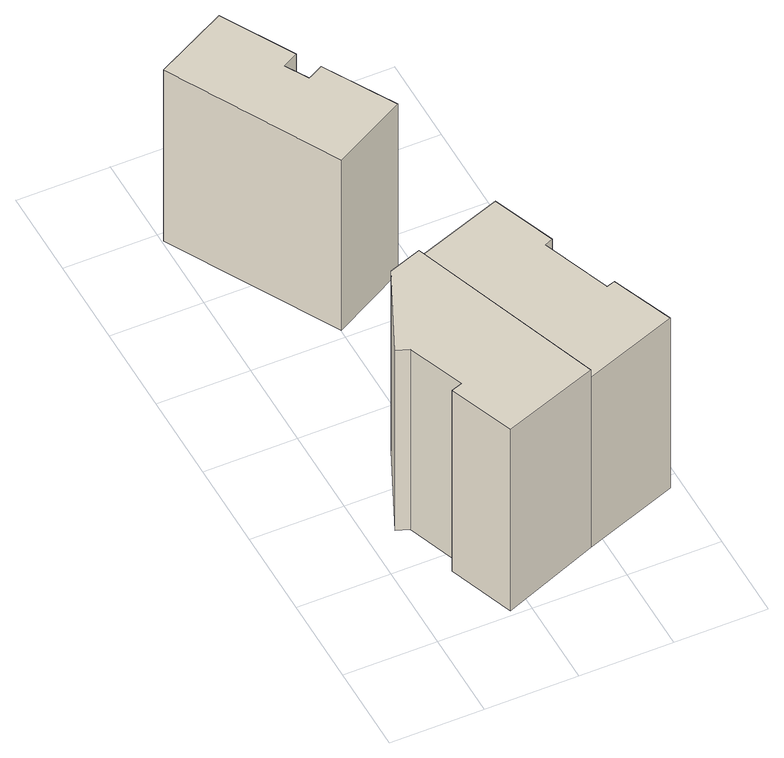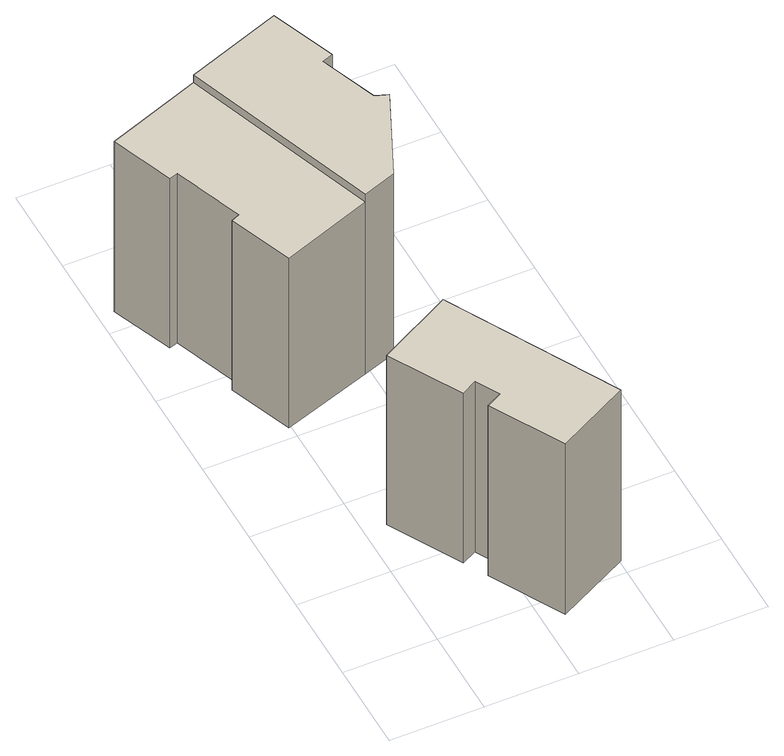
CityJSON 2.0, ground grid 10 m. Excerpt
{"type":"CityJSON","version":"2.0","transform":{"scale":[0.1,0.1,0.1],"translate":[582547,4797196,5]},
"CityObjects":{
"building1":{"type":"Building","attributes":{"name":"3448"},"children":["building1-1"],"geometry":[{"type":"MultiSurface","lod":"1","boundaries":[[[0,1,2,3]],[[1,4,5,2]],[[4,6,7,5]],[[6,8,9,7]],[[8,10,11,9]],[[10,12,13,11]],[[12,14,15,13]],[[14,0,3,15]],[[14,12,10,8,6,4,1,0]]]}]},
"building1-1":{"type":"BuildingPart","attributes":{"name":"3448_P","measuredHeight":24.28},"parents":["building1"],"geometry":[{"type":"MultiSurface","lod":"2","boundaries":[[[0,1,2,3]],[[1,4,5,2]],[[4,6,7,5]],[[6,8,9,7]],[[8,10,11,9]],[[10,12,13,11]],[[12,14,15,13]],[[14,0,3,15]],[[14,12,10,8,6,4,1,0]]],"semantics":{"surfaces":[{"type":"WallSurface"},{"type":"RoofSurface"}],"values":[0,0,0,0,0,0,0,0,1]}}]},
"building2":{"type":"Building","attributes":{"name":"3396"},"children":["building2-1"],"geometry":[{"type":"MultiSurface","lod":"1","boundaries":[[[16,17,18,19]],[[17,20,21,18]],[[20,22,23,21]],[[22,24,25,23]],[[24,26,27,25]],[[26,28,29,27]],[[28,30,31,29]],[[30,16,19,31]],[[30,28,26,24,22,20,17,16]]]}]},
"building2-1":{"type":"BuildingPart","attributes":{"name":"3396_P","measuredHeight":23.17},"parents":["building2"],"geometry":[{"type":"MultiSurface","lod":"2","boundaries":[[[16,17,18,19]],[[17,20,21,18]],[[20,22,23,21]],[[22,24,25,23]],[[24,26,27,25]],[[26,28,29,27]],[[28,30,31,29]],[[30,16,19,31]],[[30,28,26,24,22,20,17,16]]],"semantics":{"surfaces":[{"type":"WallSurface"},{"type":"RoofSurface"}],"values":[0,0,0,0,0,0,0,0,1]}}]},
"building3":{"type":"Building","attributes":{"name":"3454"},"children":["building3-1"],"geometry":[{"type":"MultiSurface","lod":"1","boundaries":[[[32,33,3,34]],[[33,35,15,3]],[[35,36,37,15]],[[36,38,39,37]],[[38,40,41,39]],[[40,42,43,41]],[[42,44,45,43]],[[44,32,34,45]],[[44,42,40,38,36,35,33,32]]]}]},
"building3-1":{"type":"BuildingPart","attributes":{"name":"3454_P","measuredHeight":23.06},"parents":["building3"],"geometry":[{"type":"MultiSurface","lod":"2","boundaries":[[[32,33,3,34]],[[33,35,15,3]],[[35,36,37,15]],[[36,38,39,37]],[[38,40,41,39]],[[40,42,43,41]],[[42,44,45,43]],[[44,32,34,45]],[[44,42,40,38,36,35,33,32]]],"semantics":{"surfaces":[{"type":"WallSurface"},{"type":"RoofSurface"}],"values":[0,0,0,0,0,0,0,0,1]}}]}
},
"vertices":[
[183,43,255],[80,6,255],[80,6,9],[183,43,14],[53,77,255],[53,77,10],[65,81,255],[65,81,10],[42,143,255],[42,143,11],[28,148,255],[28,148,11],[71,244,255],[71,244,11],[107,257,255],[107,257,12],
[79,628,245],[122,550,245],[122,550,15],[79,628,14],[105,541,245],[105,541,14],[119,516,245],[119,516,14],[136,525,245],[136,525,15],[179,448,245],[179,448,16],[98,405,245],[98,405,14],[0,587,245],[0,587,13],
[285,80,245],[183,43,245],[285,80,15],[107,257,245],[205,292,245],[205,292,15],[231,223,245],[231,223,15],[222,219,245],[222,219,15],[250,144,245],[250,144,15],[259,147,245],[259,147,15]
]}
